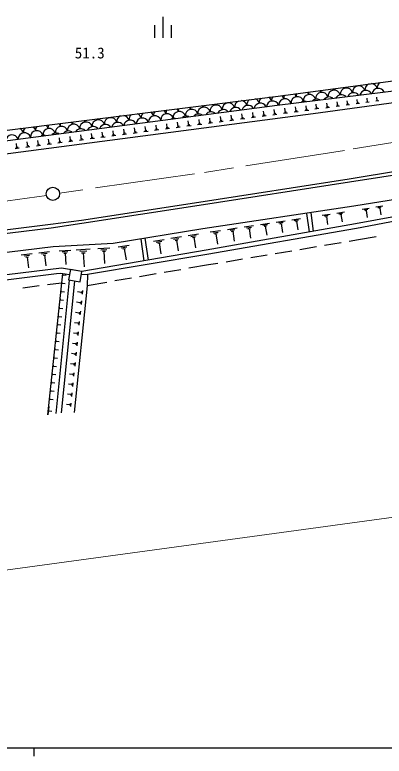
# Model space of a CAD drawing. Units: millimetres, scale not verified. Extents: x 40000 to 680000, y 20000 to 380000.
# Drawn here: x 165726 to 210051, y 204000 to 293058 of the extents above; entities that cross this region are included whole.
import ezdxf
from ezdxf.enums import TextEntityAlignment as Align

# ---------------------------------------------------------------- set-up
doc = ezdxf.new("R2010")
doc.units = ezdxf.units.MM
doc.header["$LTSCALE"] = 1000
doc.linetypes.add('CHAIN', pattern=[18.5, 12, -1.5, 3.5, -1.5])
for name, color, linetype, lineweight in [('M-BGD', 7, 'Continuous', 25), ('M-BMK', 2, 'CHAIN', 13), ('M-BMK-SRVR', 3, 'Continuous', 25), ('M-STR-HTXT', 7, 'Continuous', 13), ('M-TTL-BAND', 7, 'Continuous', 25)]:
    doc.layers.add(name, color=color, linetype=linetype, lineweight=lineweight)
doc.styles.add('ＭＳ ゴシック', font='')
doc.styles.get('ＭＳ ゴシック').set_extended_font_data('MS Gothic')

msp = doc.modelspace()

# ---------------------------------------------------------------- linework, layer by layer
at = {"layer": 'M-BGD'}
for p, q in [((183504, 292799), (183504, 290299)), ((182504, 291799), (182504, 290299)), ((184504, 291799), (184504, 290299)), ((201949, 281872), (201888, 282345)), ((203252, 282003), (203191, 282448)), ((204474, 282168), (204414, 282597)), ((205783, 282346), (205577, 282317)), ((205680, 282331), (205623, 282745)), ((207084, 282420), (206686, 282365)), ((206970, 282506), (206771, 282478)), ((206871, 282492), (206816, 282890)), ((208252, 282582), (207869, 282529)), ((208060, 282555), (207994, 283034)), ((209405, 282741), (209037, 282690)), ((209221, 282716), (209157, 283176)), ((195633, 281005), (195568, 281501)), ((196923, 281174), (196858, 281671)), ((198207, 281341), (198143, 281831)), ((199602, 281521), (199362, 281490)), ((199482, 281506), (199419, 281987)), ((201000, 281582), (200527, 281520)), ((200866, 281685), (200630, 281654)), ((200748, 281669), (200686, 282142)), ((202201, 281785), (201729, 281723)), ((202068, 281888), (201831, 281857)), ((203489, 281923), (203045, 281862)), ((203363, 282019), (203141, 281988)), ((204703, 282091), (204274, 282032)), ((204581, 282183), (204366, 282154)), ((205901, 282257), (205488, 282199)), ((189185, 280159), (189120, 280656)), ((190475, 280328), (190409, 280825)), ((191764, 280498), (191699, 280994)), ((193318, 280575), (192822, 280510)), ((193178, 280683), (192930, 280650)), ((193054, 280667), (192989, 281163)), ((194608, 280744), (194112, 280679)), ((194468, 280852), (194219, 280819)), ((194344, 280836), (194278, 281332)), ((195898, 280913), (195401, 280848)), ((195758, 281021), (195509, 280989)), ((197188, 281082), (196691, 281017)), ((197047, 281190), (196799, 281158)), ((198468, 281250), (197978, 281186)), ((198330, 281357), (198084, 281325)), ((199739, 281417), (199257, 281354)), ((181449, 279145), (181384, 279641)), ((182738, 279314), (182673, 279810)), ((184027, 279483), (183962, 279979)), ((185441, 279669), (185193, 279636)), ((185317, 279652), (185252, 280148)), ((186870, 279730), (186374, 279665)), ((186730, 279838), (186482, 279805)), ((186606, 279821), (186541, 280317)), ((188160, 279899), (187664, 279834)), ((188020, 280007), (187771, 279974)), ((187895, 279990), (187830, 280487)), ((189449, 280068), (188953, 280003)), ((189309, 280176), (189061, 280143)), ((190739, 280237), (190243, 280172)), ((190599, 280345), (190350, 280312)), ((192029, 280406), (191532, 280341)), ((191888, 280514), (191640, 280481)), ((175003, 278300), (174938, 278796)), ((176292, 278469), (176227, 278965)), ((177581, 278638), (177516, 279134)), ((178994, 278823), (178746, 278791)), ((178870, 278807), (178805, 279303)), ((180424, 278885), (179928, 278820)), ((180284, 278992), (180036, 278960)), ((180160, 278976), (180095, 279472)), ((181713, 279054), (181217, 278989)), ((181573, 279161), (181325, 279129)), ((183002, 279223), (182506, 279158)), ((182862, 279330), (182614, 279298)), ((184292, 279392), (183795, 279327)), ((184151, 279499), (183903, 279467)), ((185581, 279561), (185085, 279496)), ((168559, 277455), (168494, 277951)), ((169848, 277624), (169783, 278120)), ((171137, 277793), (171072, 278289)), ((172690, 277871), (172194, 277806)), ((172550, 277978), (172302, 277946)), ((172426, 277962), (172361, 278458)), ((173979, 278040), (173483, 277975)), ((173838, 278147), (173591, 278115)), ((173714, 278131), (173650, 278627)), ((175267, 278209), (174772, 278144)), ((175127, 278316), (174879, 278284)), ((176556, 278378), (176061, 278313)), ((176416, 278485), (176168, 278453)), ((177846, 278547), (177350, 278482)), ((177705, 278654), (177457, 278622)), ((179135, 278716), (178639, 278651)), ((166246, 277026), (165751, 276961)), ((166106, 277134), (165858, 277101)), ((165982, 277117), (165917, 277613)), ((167535, 277195), (167039, 277130)), ((167395, 277303), (167147, 277270)), ((167271, 277286), (167206, 277782)), ((168823, 277364), (168328, 277299)), ((168683, 277472), (168436, 277439)), ((170112, 277533), (169617, 277468)), ((169972, 277641), (169724, 277608)), ((171401, 277702), (170905, 277637)), ((171261, 277809), (171013, 277777)), ((207419, 269714), (208267, 269850)), ((209070, 269979), (209892, 270111)), ((209292, 269909), (209703, 269975)), ((209412, 269823), (209617, 269856)), ((200730, 269207), (201059, 266973)), ((201256, 269286), (201529, 267056)), ((202613, 268984), (203559, 269126)), ((202867, 268901), (203340, 268972)), ((204369, 269247), (205277, 269383)), ((204613, 269167), (205067, 269235)), ((204743, 269071), (204971, 269105)), ((204857, 269088), (204993, 268179)), ((207648, 269642), (208072, 269710)), ((207771, 269553), (207983, 269587)), ((207877, 269570), (208013, 268721)), ((209514, 269840), (209646, 269018)), ((197108, 268159), (198172, 268318)), ((197394, 268066), (197926, 268145)), ((198983, 268440), (200007, 268593)), ((199258, 268350), (199770, 268427)), ((199405, 268241), (199661, 268280)), ((199533, 268261), (199687, 267237)), ((203003, 268800), (203239, 268836)), ((203121, 268818), (203263, 267872)), ((191230, 267278), (192420, 267456)), ((191550, 267174), (192145, 267263)), ((193232, 267578), (194379, 267750)), ((193541, 267478), (194114, 267564)), ((193705, 267356), (193992, 267399)), ((193849, 267377), (194021, 266231)), ((195191, 267872), (196296, 268037)), ((195488, 267775), (196041, 267858)), ((195647, 267658), (195923, 267699)), ((195785, 267678), (195951, 266573)), ((197547, 267953), (197813, 267993)), ((197680, 267973), (197839, 266909)), ((184440, 266208), (185720, 266417)), ((186515, 266547), (187783, 266754)), ((186858, 266440), (187492, 266543)), ((187043, 266307), (187360, 266359)), ((187201, 266333), (187408, 265065)), ((189184, 266972), (190417, 267156)), ((189515, 266864), (190132, 266956)), ((189692, 266733), (190001, 266779)), ((189847, 266756), (190031, 265522)), ((191721, 267048), (192018, 267092)), ((191870, 267070), (192048, 265880)), ((209083, 266372), (206985, 266014)), ((178145, 265180), (179460, 265395)), ((180833, 266125), (181208, 263501)), ((181336, 266208), (181740, 263592)), ((182354, 265867), (183645, 266078)), ((182703, 265758), (183349, 265864)), ((182891, 265623), (183214, 265676)), ((183052, 265650), (183263, 264359)), ((184786, 266100), (185426, 266205)), ((184973, 265966), (185292, 266019)), ((185132, 265992), (185341, 264713)), ((204881, 265663), (202908, 265334)), ((206985, 266014), (205867, 265828)), ((168597, 264468), (169904, 264629)), ((171063, 264726), (172435, 264802)), ((171416, 264573), (172102, 264611)), ((173079, 264838), (174761, 264931)), ((173511, 264651), (174352, 264697)), ((175673, 264981), (177128, 265062)), ((176047, 264820), (176774, 264860)), ((176239, 264648), (176602, 264668)), ((176421, 264658), (176501, 263203)), ((178501, 265069), (179158, 265177)), ((178692, 264932), (179021, 264985)), ((178856, 264959), (179071, 263644)), ((198963, 264676), (196990, 264347)), ((201922, 265170), (199949, 264840)), ((166496, 264209), (167803, 264370)), ((166843, 264086), (167496, 264167)), ((167026, 263943), (167353, 263983)), ((167190, 263963), (167351, 262656)), ((168944, 264345), (169598, 264425)), ((169127, 264201), (169454, 264242)), ((169291, 264222), (169452, 262914)), ((171597, 264411), (171940, 264430)), ((171768, 264421), (171844, 263049)), ((173733, 264452), (174154, 264476)), ((173943, 264464), (174037, 262782)), ((193045, 263688), (191072, 263359)), ((196004, 264182), (194031, 263853)), ((188968, 263008), (186618, 262607)), ((190086, 263195), (188968, 263008)), ((171446, 261990), (169665, 245008)), ((171482, 261710), (171503, 261909)), ((174435, 261872), (173709, 261836)), ((182675, 261932), (180704, 261595)), ((185632, 262438), (183661, 262101)), ((170681, 245175), (172278, 261187)), ((172895, 261082), (171305, 245232)), ((171493, 261809), (171891, 261767)), ((179718, 261427), (177747, 261090)), ((168665, 260483), (166680, 260238)), ((171322, 260810), (169657, 260605)), ((171378, 260715), (171399, 260914)), ((171389, 260815), (171786, 260773)), ((176761, 260921), (174410, 260519)), ((171274, 259721), (171295, 259920)), ((171284, 259820), (171682, 259778)), ((173712, 259719), (173265, 259765)), ((173724, 259831), (173700, 259607)), ((173847, 259931), (173801, 259484)), ((171170, 258726), (171190, 258925)), ((171180, 258826), (171578, 258784)), ((173584, 258477), (173141, 258522)), ((173596, 258587), (173573, 258366)), ((173718, 258687), (173672, 258243)), ((171065, 257732), (171086, 257930)), ((171076, 257831), (171474, 257789)), ((173590, 257446), (173544, 257006)), ((170961, 256737), (170982, 256936)), ((170971, 256836), (171369, 256795)), ((173457, 257237), (173017, 257283)), ((173468, 257347), (173445, 257127)), ((170857, 255742), (170878, 255941)), ((170867, 255842), (171265, 255800)), ((173330, 256001), (172892, 256046)), ((173341, 256110), (173318, 255892)), ((173462, 256208), (173416, 255771)), ((170752, 254748), (170773, 254947)), ((170763, 254847), (171161, 254806)), ((173203, 254768), (172769, 254813)), ((173214, 254877), (173192, 254660)), ((173334, 254974), (173289, 254540)), ((170648, 253753), (170669, 253952)), ((170659, 253853), (171056, 253811)), ((170544, 252759), (170565, 252958)), ((173076, 253538), (172645, 253583)), ((173088, 253646), (173065, 253430)), ((173207, 253742), (173162, 253311)), ((170554, 252858), (170952, 252817)), ((172950, 252311), (172522, 252355)), ((172961, 252418), (172939, 252204)), ((173079, 252514), (173035, 252086)), ((170440, 251764), (170460, 251963)), ((170450, 251864), (170848, 251822)), ((172835, 251193), (172813, 250981)), ((172953, 251289), (172909, 250864)), ((170335, 250770), (170356, 250969)), ((170346, 250869), (170743, 250827)), ((172824, 251087), (172399, 251131)), ((170231, 249775), (170252, 249974)), ((170241, 249875), (170639, 249833)), ((172699, 249866), (172277, 249910)), ((172710, 249972), (172688, 249761)), ((172826, 250066), (172783, 249645)), ((170127, 248781), (170147, 248980)), ((170137, 248880), (170535, 248838)), ((172574, 248649), (172155, 248692)), ((172585, 248753), (172563, 248544)), ((172700, 248847), (172657, 248428)), ((170022, 247786), (170043, 247985)), ((170033, 247886), (170431, 247844)), ((172574, 247631), (172531, 247215)), ((169918, 246792), (169939, 246990)), ((169928, 246891), (170326, 246849)), ((172449, 247434), (172033, 247477)), ((172460, 247538), (172438, 247330)), ((169730, 245001), (169835, 245996)), ((172324, 246222), (171911, 246265)), ((172335, 246325), (172314, 246119)), ((172449, 246418), (172406, 246005)), ((169782, 245499), (170180, 245457))]:
    msp.add_line(p, q, dxfattribs=at)
for points in [[(70182, 267556), (96920, 270429), (121248, 273642), (140886, 276230), (163155, 278983), (197030, 283265), (212327, 285294), (219325, 287044)], [(70369, 266072), (97071, 269221), (121403, 272434), (140861, 274871), (163312, 277775), (197203, 282220), (212506, 284089), (219679, 285351)], [(219971, 283698), (201532, 281148), (161511, 275901), (117869, 270579), (92941, 267422), (70555, 264598)], [(218055, 274843), (217942, 275302), (205840, 273313), (187806, 270520), (173725, 268343), (170015, 267880), (157200, 266273), (139951, 264190), (117356, 261313), (95408, 258716), (71647, 255779)], [(218055, 274843), (205898, 272942), (187863, 270149), (173782, 267972), (170067, 267443), (157252, 265865), (140001, 263782), (117414, 260989), (95458, 258308), (71704, 255309)], [(223151, 272746), (206407, 270058), (188297, 267344), (177520, 265584), (170345, 265187), (157527, 263609), (140297, 261459), (117691, 258732), (95788, 255962), (71969, 253110)], [(219474, 270294), (206629, 267962), (188695, 264777), (173776, 262234), (171321, 262641), (157848, 260982), (140622, 258789), (118019, 255868), (96034, 253065), (72327, 250148)], [(219555, 269813), (206748, 267384), (188775, 264256), (174435, 261872)], [(72403, 249517), (96056, 252517), (118153, 255295), (140686, 258176), (157919, 260399), (170740, 261977), (171265, 262015), (172286, 261876)], [(174435, 261872), (174410, 260519), (172833, 245273)]]:
    msp.add_lwpolyline(points, dxfattribs=at)
msp.add_lwpolyline([(173776, 262234), (172387, 262470), (172172, 261205), (173562, 260969)], close=True, dxfattribs=at)
for centre, start, end in [((203195, 283818), 13.93483, 27.95137), ((204672, 284078), 172.25249, 186.03509), ((205532, 283519), 13.93483, 186.03509), ((204672, 284078), 13.93483, 22.85427), ((206149, 284339), 177.22807, 186.03509), ((207009, 283779), 13.93483, 186.03509), ((206149, 284339), 13.93483, 17.87869), ((207627, 284599), 182.1259, 186.03509), ((208487, 284039), 108.2764, 186.03509), ((208487, 284039), 13.93483, 86.83036), ((209347, 283480), 24.0892, 169.83489), ((209964, 284299), 123.67168, 186.03509), ((197286, 282778), 143.92208, 186.03509), ((197286, 282778), 13.93483, 50.95782), ((198763, 283038), 150.50475, 186.03509), ((199623, 282479), 13.93483, 184.17618), ((198763, 283038), 13.93483, 44.60201), ((200240, 283298), 156.36581, 186.03509), ((201100, 282739), 13.93483, 186.03509), ((200240, 283298), 13.93483, 38.74095), ((201717, 283558), 161.88318, 186.03509), ((202577, 282999), 13.93483, 186.03509), ((201717, 283558), 13.93483, 33.22358), ((203195, 283818), 167.15539, 186.03509), ((204055, 283259), 13.93483, 186.03509), ((204915, 282700), 44.56267, 149.36143), ((206392, 282960), 37.28899, 156.6351), ((207869, 283220), 30.52231, 163.40178), ((189039, 282037), 13.93483, 23.93313), ((190516, 282297), 176.19034, 186.03509), ((191376, 281738), 13.93483, 186.03509), ((190516, 282297), 13.93483, 18.21951), ((191994, 282557), 181.79471, 186.03509), ((192854, 281998), 109.80413, 186.03509), ((192854, 281998), 13.93483, 84.60572), ((194331, 282258), 125.66533, 186.03509), ((195191, 281698), 27.34126, 167.60186), ((194331, 282258), 13.93483, 68.74452), ((195808, 282518), 135.72651, 186.03509), ((196668, 281959), 21.97537, 172.8529), ((195808, 282518), 13.93483, 58.68333), ((198146, 282219), 15.81062, 178.11347), ((200483, 281919), 74.75349, 119.17061), ((201960, 282179), 62.10635, 131.81775), ((203437, 282440), 52.63589, 141.2882), ((183130, 280997), 144.75663, 186.03509), ((183130, 280997), 13.93483, 49.65321), ((184607, 281257), 151.8843, 186.03509), ((185467, 280697), 13.93483, 186.03509), ((184607, 281257), 13.93483, 42.52555), ((186085, 281517), 158.42946, 186.03509), ((186945, 280957), 13.93483, 186.03509), ((186085, 281517), 13.93483, 35.98038), ((187562, 281777), 164.58569, 186.03509), ((188422, 281218), 13.93483, 186.03509), ((187562, 281777), 13.93483, 29.82415), ((189039, 282037), 170.47672, 186.03509), ((189899, 281478), 13.93483, 186.03509), ((190759, 280918), 44.51179, 150.43133), ((192236, 281178), 38.46085, 156.48227), ((193714, 281438), 32.77296, 162.17015), ((174884, 280256), 13.93483, 23.29547), ((176361, 280516), 176.81285, 186.03509), ((177221, 279956), 13.93483, 186.03509), ((176361, 280516), 13.93483, 17.59699), ((177838, 280776), 182.40883, 186.03509), ((178698, 280216), 112.35515, 186.03509), ((178698, 280216), 13.93483, 82.05469), ((180175, 280476), 126.92351, 186.03509), ((181036, 279917), 21.41067, 173.53245), ((180175, 280476), 13.93483, 67.48634), ((181653, 280737), 136.69834, 186.03509), ((182513, 280177), 16.29515, 178.64797), ((181653, 280737), 13.93483, 57.7115), ((183990, 280437), 13.93483, 183.69332), ((184850, 279878), 79.7161, 115.22702), ((186327, 280138), 67.3393, 127.60381), ((187805, 280398), 58.49207, 136.45105), ((189282, 280658), 51.09165, 143.85147), ((168975, 279215), 13.93483, 48.82963), ((170452, 279475), 152.63055, 186.03509), ((171312, 278916), 13.93483, 186.03509), ((170452, 279475), 13.93483, 41.77929), ((171929, 279735), 159.12502, 186.03509), ((172789, 279176), 13.93483, 186.03509), ((171929, 279735), 13.93483, 35.28482), ((173406, 279995), 165.24677, 186.03509), ((174266, 279436), 13.93483, 186.03509), ((173406, 279995), 13.93483, 29.16307), ((174884, 280256), 171.11438, 186.03509), ((175744, 279696), 13.93483, 186.03509), ((176604, 279137), 37.69569, 157.24743), ((178081, 279397), 32.04669, 162.89643), ((179558, 279657), 26.64254, 168.30058), ((166880, 278136), 15.6293, 179.31382), ((166020, 278695), 13.93483, 66.27481), ((167497, 278955), 137.65057, 186.03509), ((168357, 278396), 13.93483, 184.35307), ((167497, 278955), 13.93483, 56.75928), ((168975, 279215), 145.58022, 186.03509), ((169835, 278656), 13.93483, 186.03509), ((170695, 278097), 66.05224, 128.89088), ((172172, 278357), 57.45666, 137.48646), ((173649, 278617), 50.1887, 144.75442), ((175126, 278877), 43.69116, 151.25196), ((165403, 277876), 20.73311, 174.21001), ((169217, 277836), 77.67021, 117.2729)]:
    msp.add_arc(centre, 752, start, end, dxfattribs=at)
for points, knots in [([(219797, 287130), (219451, 288181), (219259, 288536), (218823, 289394), (217732, 291545), (216313, 292211), (214926, 294184), (214294, 295083), (214091, 295683), (213486, 296600), (213192, 297045), (213036, 297305), (212681, 297702), (211979, 298488), (211522, 298870), (210732, 299567), (209741, 300441), (209048, 300764), (208063, 301645), (206980, 302612), (206435, 303230), (205521, 304358), (205139, 304829), (204900, 305086), (204631, 305629), (204389, 306117), (204256, 306406), (204165, 306943), (204043, 307663), (204086, 308108), (204293, 308808), (204430, 309271), (204617, 309499), (204929, 309867), (205225, 310216), (205439, 310374), (205819, 310630), (206366, 310998), (206664, 311270), (207302, 311434), (208251, 311679), (208833, 311505), (209803, 311646), (211050, 311826), (211758, 311966), (212939, 312408), (214680, 313059), (215452, 313865), (217135, 314653), (218692, 315381), (219615, 315680), (221246, 316219), (223103, 316833), (224218, 316908), (226120, 317362), (226391, 317427), (226536, 317492), (226812, 317530), (227246, 317590), (227496, 317575), (227934, 317563), (229713, 317515), (230699, 317301), (232477, 317233), (234205, 317168), (235177, 317264), (236904, 317172), (238243, 317100), (238985, 316959), (240317, 316808), (242671, 316539), (243989, 316378), (246335, 316043), (247399, 315891), (248000, 315818), (249047, 315576), (250766, 315178), (251657, 314689), (253369, 314261), (255801, 313654), (257212, 313536), (259683, 313115), (262063, 312710), (263384, 312379), (265786, 312139), (267838, 311934), (269004, 312087), (271066, 312015), (272464, 311965), (273244, 311810), (274643, 311840), (276803, 311886), (278000, 312147), (280152, 312347), (283331, 312642), (285161, 312472), (288289, 313107), (289147, 313281), (289620, 313424), (290451, 313700), (291688, 314112), (292339, 314467), (293587, 314843), (294641, 315161), (295250, 315295), (296342, 315436), (297640, 315604), (298383, 315521), (299690, 315604), (301414, 315715), (302380, 315795), (304097, 315985), (307551, 316366), (309453, 316852), (312913, 317169), (315470, 317403), (316935, 317128), (319481, 317464), (321094, 317677), (321966, 317983), (323550, 318353), (325822, 318882), (327065, 319313), (329356, 319749), (330290, 319927), (330823, 319983), (331772, 320045), (332912, 320120), (333553, 319961), (334696, 319960), (335689, 319959), (336255, 319865), (337239, 320002), (339371, 320298), (340539, 320639), (342621, 321187), (343686, 321467), (344266, 321681), (345334, 321949), (348495, 322741), (350363, 322764), (353513, 323599), (356008, 324261), (357318, 324921), (359786, 325674), (360623, 325930), (361092, 326083), (361948, 326267), (363610, 326623), (364589, 326521), (366270, 326774), (367850, 327012), (368745, 327113), (370297, 327493), (371507, 327791), (372172, 328013), (373348, 328425), (374947, 328985), (375788, 329441), (377375, 330034), (379684, 330898), (380951, 331499), (383351, 332067), (384060, 332235), (384490, 332221), (385215, 332151), (387087, 331970), (388028, 331318), (389834, 330794), (392380, 330054), (393816, 329672), (396360, 328927), (398235, 328379), (399309, 328142), (401149, 327485), (403165, 326765), (404151, 326008), (406149, 325238), (407399, 324755), (408124, 324549), (409412, 324177), (410604, 323833), (411282, 323664), (412505, 323456), (413410, 323302), (413922, 323244), (414836, 323159), (417096, 322948), (417944, 323093), (420647, 323272)], [0, 0, 0, 0, 1, 1, 1, 2, 2, 2, 3, 3, 3, 4, 4, 4, 5, 5, 5, 6, 6, 6, 7, 7, 7, 8, 8, 8, 9, 9, 9, 10, 10, 10, 11, 11, 11, 12, 12, 12, 13, 13, 13, 14, 14, 14, 15, 15, 15, 16, 16, 16, 17, 17, 17, 18, 18, 18, 19, 19, 19, 20, 20, 20, 21, 21, 21, 22, 22, 22, 23, 23, 23, 24, 24, 24, 25, 25, 25, 26, 26, 26, 27, 27, 27, 28, 28, 28, 29, 29, 29, 30, 30, 30, 31, 31, 31, 32, 32, 32, 33, 33, 33, 34, 34, 34, 35, 35, 35, 36, 36, 36, 37, 37, 37, 38, 38, 38, 39, 39, 39, 40, 40, 40, 41, 41, 41, 42, 42, 42, 43, 43, 43, 44, 44, 44, 45, 45, 45, 46, 46, 46, 47, 47, 47, 48, 48, 48, 49, 49, 49, 50, 50, 50, 51, 51, 51, 52, 52, 52, 53, 53, 53, 54, 54, 54, 55, 55, 55, 56, 56, 56, 57, 57, 57, 58, 58, 58, 59, 59, 59, 60, 60, 60, 61, 61, 61, 62, 62, 62, 63, 63, 63, 63]), ([(67356, 289939), (68054, 290326), (68320, 290432), (68972, 290665), (70155, 291088), (70898, 291055), (72150, 291172), (75760, 291510), (77810, 291159), (81431, 291339), (82690, 291402), (83404, 291374), (84652, 291550), (86475, 291808), (87513, 291937), (89272, 292481), (91774, 293255), (93050, 294039), (95460, 295065), (96920, 295686), (97680, 296185), (99189, 296674), (101061, 297281), (102181, 297364), (104106, 297775), (107328, 298462), (109160, 298725), (112370, 299467), (115816, 300264), (117713, 300849), (121143, 301711), (122814, 302131), (123814, 302156), (125424, 302769), (126767, 303281), (127459, 303736), (128645, 304548), (130349, 305716), (131154, 306576), (132841, 307768), (133435, 308187), (133807, 308365), (134452, 308700), (138032, 310557), (140274, 311088), (144031, 312554), (146435, 313492), (147809, 313950), (150261, 314756), (156768, 316895), (160518, 317758), (167045, 319837), (175988, 322685), (178866, 323764), (189762, 327671)], [0, 0, 0, 0, 1, 1, 1, 2, 2, 2, 3, 3, 3, 4, 4, 4, 5, 5, 5, 6, 6, 6, 7, 7, 7, 8, 8, 8, 9, 9, 9, 10, 10, 10, 11, 11, 11, 12, 12, 12, 13, 13, 13, 14, 14, 14, 15, 15, 15, 16, 16, 16, 17, 17, 17, 18, 18, 18, 18]), ([(71232, 267668), (71754, 267943), (71897, 268018), (72333, 268222), (72767, 268425), (73001, 268566), (73458, 268711), (74613, 269079), (75277, 269239), (76467, 269473), (81110, 270387), (83804, 270410), (88418, 271462), (94336, 272810), (97412, 274456), (103294, 275950), (106079, 276657), (107696, 276801), (110499, 277431), (112814, 277951), (114114, 278243), (116390, 278912), (118836, 279632), (120219, 280021), (122578, 280987), (125189, 282057), (126586, 282810), (129106, 284079), (130745, 284906), (131604, 285487), (133259, 286282), (135185, 287207), (136312, 287624), (138303, 288399), (140343, 289194), (141495, 289617), (143559, 290347), (147728, 291823), (150227, 292195), (154324, 293862), (155429, 294312), (156078, 294510), (157121, 295090), (161593, 297575), (164041, 299074), (168353, 301825), (169902, 302813), (170634, 303585), (172253, 304452), (172874, 304784), (173242, 304937), (173906, 305172), (174890, 305519), (175455, 305722), (176491, 305849), (178249, 306065), (179255, 305873), (181026, 305890), (182648, 305906), (183564, 305777), (185179, 305931), (188477, 306246), (190284, 306747), (193570, 307158), (194677, 307296), (195306, 307615), (196410, 307454), (196939, 307377), (197235, 307288), (197724, 307072), (198137, 306890), (198363, 306770), (198740, 306521), (199054, 306314), (199192, 306147), (199461, 305885), (200943, 304444), (201178, 303012), (202892, 301858), (203317, 301573), (203571, 301434), (204036, 301222), (205506, 300554), (206586, 300685), (207892, 299738), (209799, 298355), (210719, 297376), (212341, 295668), (215225, 292631), (215937, 291027), (218377, 286806)], [0, 0, 0, 0, 1, 1, 1, 2, 2, 2, 3, 3, 3, 4, 4, 4, 5, 5, 5, 6, 6, 6, 7, 7, 7, 8, 8, 8, 9, 9, 9, 10, 10, 10, 11, 11, 11, 12, 12, 12, 13, 13, 13, 14, 14, 14, 15, 15, 15, 16, 16, 16, 17, 17, 17, 18, 18, 18, 19, 19, 19, 20, 20, 20, 21, 21, 21, 22, 22, 22, 23, 23, 23, 24, 24, 24, 25, 25, 25, 26, 26, 26, 27, 27, 27, 28, 28, 28, 29, 29, 29, 30, 30, 30, 30])]:
    msp.add_open_spline(points, degree=3, knots=knots, dxfattribs=at)
at = {"layer": 'M-BMK'}
for points in [[(268119, 288490), (257852, 286297), (243361, 283541), (234662, 281892), (218184, 278874), (205287, 276774), (187271, 273943), (171089, 271651)], [(169521, 271350), (156771, 269613), (139542, 267532), (116953, 264739), (95001, 262058), (72017, 259263)]]:
    msp.add_lwpolyline(points, dxfattribs=at)
at = {"layer": 'M-BMK-SRVR'}
msp.add_circle((170295, 271554), 800, dxfattribs=at)
at = {"layer": 'M-STR-HTXT'}
msp.add_line((79091, 214678), (226573, 234798), dxfattribs=at)
at = {"layer": 'M-TTL-BAND'}
for p, q in [((40000, 205000), (579000, 205000)), ((168000, 205000), (168000, 204000))]:
    msp.add_line(p, q, dxfattribs=at)

# ---------------------------------------------------------------- texts
at = {"layer": 'M-BGD', "style": 'ＭＳ ゴシック'}
msp.add_text('51.3', height=1320, dxfattribs=at).set_placement((172917, 287422), align=Align.BOTTOM_LEFT)

doc.saveas('drawing.dxf')
